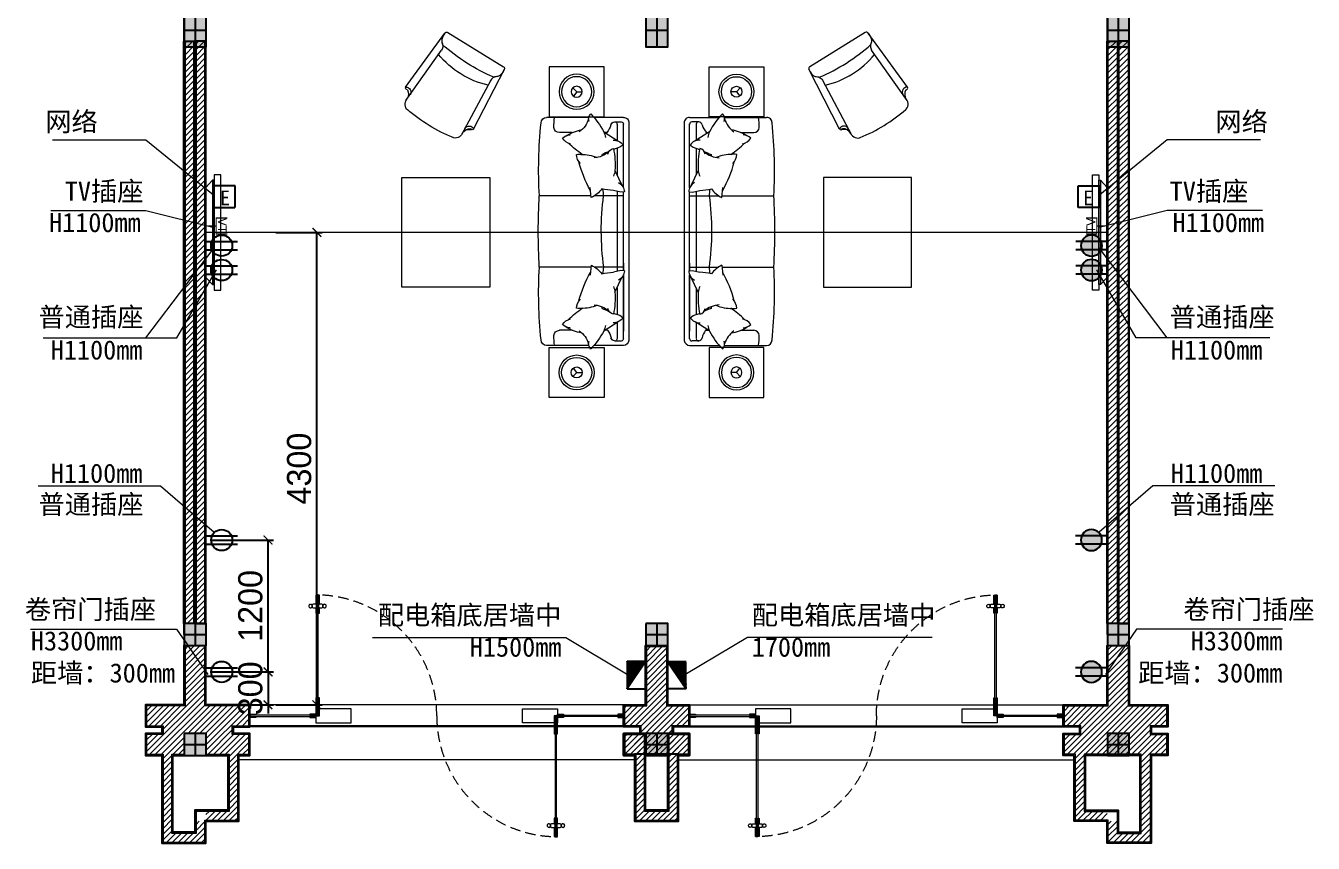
# Model space of a CAD drawing. Header units: inches. Extents: x -315689 to -186947, y -1261464 to -1173043.
# Drawn here: x -260091 to -248378, y -1261364 to -1253923 of the extents above; entities that cross this region are included whole.
import ezdxf

# ---------------------------------------------------------------- set-up
doc = ezdxf.new("R2010")
doc.units = ezdxf.units.IN
doc.header["$LTSCALE"] = 30
doc.header["$MEASUREMENT"] = 0
for name, pattern in [('CENTER', [50.8, 31.75, -6.35, 6.35, -6.35]), ('CENTER2', [28.575, 19.05, -3.175, 3.175, -3.175]), ('DASH', [0.35, 0.25, -0.1]), ('HIDDEN', [9.525, 6.35, -3.175])]:
    doc.linetypes.add(name, pattern=pattern)
doc.layers.get('Defpoints').update_dxf_attribs({"color": 140, "lineweight": 0})
for name, color, linetype, lineweight in [('200mm Colum', 1, 'Continuous', 0), ('200mm Wall', 7, 'Continuous', 20), ('A-WALL', 7, 'Continuous', 0), ('A-WALL-4-20', 252, 'Continuous', 0), ('floor', 1, 'Continuous', 18), ('STAIR', 7, 'Continuous', 0), ('Symbol-Template', 251, 'Continuous', 0), ('TEXT2', 7, 'Continuous', 25)]:
    doc.layers.add(name, color=color, linetype=linetype, lineweight=lineweight)
for name, color, linetype in [('A-dims', 7, 'Continuous'), ('AR-MDF-SKIRT-PROFILE', 35, 'Continuous'), ('Sym', 1, 'Continuous'), ('WALL', 3, 'Continuous')]:
    doc.layers.add(name, color=color, linetype=linetype)
doc.layers.add('EM-ELEC', color=7, linetype='Continuous', lineweight=20, true_color=0xf1a013)
doc.layers.add('EM-ELEC @ 80', color=7, linetype='Continuous', lineweight=20, true_color=0xf1a013)
doc.layers.add('FF-开关回路', color=7, linetype='DASH', true_color=0xea0652)
doc.styles.add('Annotative', font='arial.ttf')
doc.styles.add('cordia.shx', font='cordia.shx')
doc.dimstyles.new('ISO 100', dxfattribs={"dimscale": 100, "dimtxt": 2.2, "dimasz": 0.8, "dimexe": 0.5, "dimexo": 0.5, "dimgap": 0.5, "dimtad": 1, "dimdec": 0, "dimzin": 0, "dimdsep": 46, "dimtxsty": 'cordia.shx', "dimblk": 'ARCHTICK', "dimcen": 0.09, "dimclrd": 6, "dimclre": 6, "dimclrt": 256, "dimadec": 0, "dimazin": 0, "dimtfac": 1, "dimtdec": 0, "dimtix": 1, "dimtmove": 2, "dimatfit": 3, "dimfxl": 1, "dimtolj": 1, "dimtzin": 0, "dimarcsym": 0})
pattern_1 = [(45, (21612.12, 35685.453), (-26.5165043, 26.5165043), [])]
pattern_2 = [(45, (-312528.227, -764272.604), (-26.5165043, 26.5165043), [])]
pattern_3 = [(45, (-482769.20297, -1164575.90717), (-0.08838834765, 0.08838834765), [])]

# ---------------------------------------------------------------- blocks, each defined once
blk = doc.blocks.new('zhu1')
at = {"lineweight": 25}
blk.add_hatch(color=7, dxfattribs=at).paths.add_polyline_path([(703739, -104407), (703739, -104607), (703939, -104607), (703939, -104407)])
at = {"color": 7, "lineweight": 25}
for p, q in [((703839, -104407), (703839, -104607)), ((703739, -104507), (703939, -104507))]:
    blk.add_line(p, q, dxfattribs=at)
blk.add_lwpolyline([(703739, -104407), (703739, -104607), (703939, -104607), (703939, -104407), (703739, -104407)], dxfattribs=at)
blk = doc.blocks.new('zhu3')
at = {"lineweight": 25}
blk.add_hatch(color=6, dxfattribs=at).paths.add_polyline_path([(699852, -95440), (699852, -95740), (700052, -95740), (700052, -95440)])
at = {"color": 6, "lineweight": 25}
for p, q in [((699952, -95440), (699952, -95740)), ((699852, -95590), (700052, -95590))]:
    blk.add_line(p, q, dxfattribs=at)
blk.add_lwpolyline([(699852, -95440), (699852, -95740), (700052, -95740), (700052, -95440), (699852, -95440)], dxfattribs=at)
blk = doc.blocks.new('zhu2')
at = {"lineweight": 25}
blk.add_hatch(color=5, dxfattribs=at).paths.add_polyline_path([(704694, -104492), (704694, -104792), (704894, -104792), (704894, -104492)])
at = {"color": 5, "lineweight": 25}
for p, q in [((704794, -104492), (704794, -104792)), ((704694, -104642), (704894, -104642))]:
    blk.add_line(p, q, dxfattribs=at)
blk.add_lwpolyline([(704694, -104492), (704694, -104792), (704894, -104792), (704894, -104492), (704694, -104492)], dxfattribs=at)
blk = doc.blocks.new('jgzhuzjd')
at = {"color": 3, "lineweight": 25}
for name, p in [('zhu2', (-415512, 114503)), ('zhu2', (-415512, 110653)), ('zhu1', (-414557, 108918)), ('zhu1', (-414557, 105518)), ('zhu3', (-410670, 94801)), ('zhu1', (-414557, 98218)), ('zhu1', (-414557, 97218))]:
    blk.add_blockref(name, p, dxfattribs=at)
blk = doc.blocks.new('AR-Double-Glass-Doorr-220cm-Frameless_Flat-A')
at = {"color": 0}
for points in [[(-1098, 1098), (-1099, 1098), (-1099, 1098), (-1099, 1098), (-1099, 1098), (-1100, 1098), (-1100, 1098), (-1100, 1098), (-1100, 1097), (-1100, 1097), (-1100, 1097), (-1100, 1015), (-1092, 1015), (-1092, 1015), (-1090, 1015), (-1090, 1098)], [(-1090, 1100), (-1090, 0), (-1078, 0), (-1078, 165), (-1078, 1100)], [(-1078, 1098), (-1078, 1015), (-1068, 1015), (-1068, 1097), (-1068, 1097), (-1068, 1097), (-1068, 1098), (-1069, 1098), (-1069, 1098), (-1069, 1098), (-1069, 1098), (-1069, 1098), (-1069, 1098), (-1070, 1098)], [(-1141, 1013), (-1145, 1014), (-1149, 1015), (-1153, 1014), (-1157, 1012), (-1160, 1009), (-1162, 1006), (-1163, 1002), (-1164, 998), (-1163, 994), (-1161, 990), (-1158, 987), (-1154, 985), (-1151, 983), (-1146, 983), (-1142, 984), (-1139, 986), (-1136, 989), (-1136, 989), (-1136, 989), (-1136, 988), (-1136, 988), (-1136, 988), (-1136, 988), (-1136, 988), (-1136, 988), (-1124, 983), (-1092, 983), (-1092, 1015), (-1124, 1015), (-1136, 1010), (-1136, 1010), (-1136, 1010), (-1136, 1010), (-1135, 1009), (-1135, 1009), (-1135, 1008), (-1135, 1008), (-1135, 1008), (-1137, 1011)], [(-1134, 1007), (-1134, 1007), (-1134, 1007), (-1134, 1007), (-1135, 1008), (-1133, 1005)], [(-1135, 989), (-1134, 990), (-1134, 990), (-1134, 990), (-1134, 990), (-1134, 991), (-1133, 992)], [(-1133, 1004), (-1133, 1004), (-1132, 1002), (-1132, 1001), (-1132, 1001), (-1132, 1000), (-1132, 1000), (-1132, 1000), (-1132, 999), (-1132, 997), (-1132, 997), (-1132, 996), (-1132, 996), (-1132, 1000), (-1132, 1000), (-1133, 1004), (-1133, 1004), (-1133, 1004), (-1133, 1004), (-1133, 1004)], [(-1133, 992), (-1133, 993), (-1133, 993), (-1133, 993), (-1133, 994), (-1132, 995), (-1132, 995), (-1132, 995), (-1132, 995), (-1133, 994), (-1133, 993), (-1133, 993), (-1133, 993), (-1133, 992), (-1133, 992), (-1133, 992), (-1133, 992), (-1133, 992), (-1133, 992), (-1133, 992), (-1133, 992), (-1133, 992)], [(-1132, 996), (-1132, 995), (-1132, 996)], [(-1100, 983), (-1100, 935), (-1100, 934), (-1100, 934), (-1100, 934), (-1100, 934), (-1100, 934), (-1099, 934), (-1099, 934), (-1099, 933), (-1099, 933), (-1098, 933), (-1090, 933), (-1090, 983)], [(-1092, 1015), (-1092, 983), (-1090, 983), (-1090, 1015)], [(-1078, 1015), (-1078, 983), (-1076, 983), (-1076, 1015)], [(-1076, 983), (-1076, 983), (-1078, 983), (-1078, 933), (-1070, 933), (-1069, 933), (-1069, 933), (-1069, 934), (-1069, 934), (-1069, 934), (-1069, 934), (-1068, 934), (-1068, 934), (-1068, 934), (-1068, 935), (-1068, 983)], [(-1076, 1015), (-1076, 983), (-1044, 983), (-1032, 988), (-1032, 988), (-1032, 988), (-1032, 988), (-1032, 988), (-1033, 989), (-1033, 990), (-1034, 990), (-1034, 990), (-1034, 990), (-1034, 990), (-1034, 991), (-1034, 991), (-1034, 991), (-1035, 992), (-1035, 993), (-1035, 993), (-1036, 994), (-1036, 994), (-1036, 996), (-1036, 996), (-1036, 997), (-1036, 997), (-1036, 997), (-1036, 998), (-1036, 998), (-1036, 999), (-1036, 1001), (-1036, 1001), (-1036, 1002), (-1036, 1001), (-1036, 999), (-1036, 998), (-1036, 997), (-1036, 994), (-1036, 994), (-1036, 994), (-1036, 994), (-1035, 993), (-1035, 993), (-1035, 993), (-1035, 993), (-1035, 992), (-1034, 990), (-1034, 990), (-1033, 989), (-1031, 987), (-1027, 985), (-1023, 983), (-1019, 983), (-1015, 984), (-1012, 986), (-1008, 989), (-1006, 992), (-1005, 996), (-1005, 1000), (-1006, 1004), (-1007, 1008), (-1010, 1011), (-1014, 1013), (-1018, 1014), (-1022, 1015), (-1026, 1014), (-1030, 1012), (-1032, 1010), (-1032, 1010), (-1032, 1010), (-1032, 1010), (-1032, 1010), (-1032, 1010), (-1032, 1010), (-1032, 1010), (-1032, 1010), (-1032, 1010), (-1032, 1009), (-1032, 1009), (-1032, 1009), (-1032, 1009), (-1032, 1009), (-1032, 1009), (-1032, 1010), (-1032, 1010), (-1032, 1010), (-1032, 1010), (-1044, 1015)], [(-1018, 1014), (-1022, 1015), (-1026, 1014), (-1030, 1012), (-1032, 1010), (-1032, 1010), (-1032, 1010), (-1032, 1010), (-1032, 1010), (-1032, 1010), (-1032, 1010), (-1032, 1010), (-1032, 1010), (-1032, 1010), (-1032, 1009), (-1032, 1009), (-1032, 1009), (-1033, 1009), (-1033, 1009), (-1032, 1009), (-1033, 1009), (-1033, 1009), (-1033, 1009), (-1035, 1006), (-1035, 1006), (-1035, 1005), (-1036, 1002), (-1036, 1002), (-1036, 1002), (-1036, 1001), (-1036, 999), (-1036, 998), (-1036, 997), (-1036, 994), (-1036, 994), (-1036, 994), (-1036, 994), (-1035, 993), (-1035, 993), (-1035, 993), (-1035, 993), (-1035, 992), (-1034, 990), (-1034, 990), (-1033, 989), (-1031, 987), (-1027, 985), (-1023, 983), (-1019, 983), (-1015, 984), (-1012, 986), (-1008, 989), (-1006, 992), (-1005, 996), (-1005, 1000), (-1006, 1004), (-1007, 1008), (-1010, 1011), (-1014, 1013)], [(-1036, 1003), (-1036, 1003), (-1036, 1003)], [(-1036, 1003), (-1036, 1003), (-1036, 1003)], [(-1033, 1009), (-1033, 1009), (-1033, 1008), (-1033, 1008), (-1034, 1008), (-1034, 1008), (-1035, 1006)], [(-1035, 1006), (-1035, 1006), (-1035, 1006), (-1035, 1006)], [(-1035, 1005), (-1035, 1005), (-1035, 1006)], [(-1033, 1009), (-1033, 1009), (-1033, 1009), (-1033, 1009)], [(-1100, 165), (-1100, 0), (-1090, 0), (-1090, 165)], [(-1078, 165), (-1078, 0), (-1068, 0), (-1068, 165)], [(-1700, 16), (-1646, 16), (-1646, 6), (-1695, 6), (-1697, 5), (-1697, -5), (-1695, -6), (-1646, -6), (-1646, -16), (-1700, -16), (-1700, -6), (-1700, 6)], [(-1103, 5), (-1105, 6), (-1695, 6), (-1697, 5), (-1697, -5), (-1695, -6), (-1105, -6), (-1103, -5)], [(-1100, 16), (-1154, 16), (-1154, 6), (-1105, 6), (-1103, 5), (-1103, -5), (-1105, -6), (-1154, -6), (-1154, -16), (-1100, -16), (-1100, -6), (-1100, 6)], [(1078, -165), (1078, 0), (1068, 0), (1068, -165)], [(1090, -1100), (1090, 0), (1078, 0), (1078, -165), (1078, -1100)], [(1100, -165), (1100, 0), (1090, 0), (1090, -165)], [(1100, 16), (1154, 16), (1154, 6), (1105, 6), (1103, 5), (1103, -5), (1105, -6), (1154, -6), (1154, -16), (1100, -16), (1100, -6), (1100, 6)], [(1103, 5), (1105, 6), (1695, 6), (1697, 5), (1697, -5), (1695, -6), (1105, -6), (1103, -5)], [(1700, 16), (1646, 16), (1646, 6), (1695, 6), (1697, 5), (1697, -5), (1695, -6), (1646, -6), (1646, -16), (1700, -16), (1700, -6), (1700, 6)], [(1076, -983), (1076, -983), (1078, -983), (1078, -933), (1070, -933), (1069, -933), (1069, -933), (1069, -934), (1069, -934), (1069, -934), (1069, -934), (1068, -934), (1068, -934), (1068, -934), (1068, -935), (1068, -983)], [(1100, -983), (1100, -935), (1100, -934), (1100, -934), (1100, -934), (1100, -934), (1100, -934), (1099, -934), (1099, -934), (1099, -933), (1099, -933), (1098, -933), (1090, -933), (1090, -983)], [(1018, -1014), (1022, -1015), (1026, -1014), (1030, -1012), (1032, -1010), (1032, -1010), (1032, -1010), (1032, -1010), (1032, -1010), (1032, -1010), (1032, -1010), (1032, -1010), (1032, -1010), (1032, -1010), (1032, -1009), (1032, -1009), (1032, -1009), (1033, -1009), (1033, -1009), (1032, -1009), (1033, -1009), (1033, -1009), (1033, -1009), (1035, -1006), (1035, -1006), (1035, -1005), (1036, -1002), (1036, -1002), (1036, -1002), (1036, -1001), (1036, -999), (1036, -998), (1036, -997), (1036, -994), (1036, -994), (1036, -994), (1036, -994), (1035, -993), (1035, -993), (1035, -993), (1035, -993), (1035, -992), (1034, -990), (1034, -990), (1033, -989), (1031, -987), (1027, -985), (1023, -983), (1019, -983), (1015, -984), (1012, -986), (1008, -989), (1006, -992), (1005, -996), (1005, -1000), (1006, -1004), (1007, -1008), (1010, -1011), (1014, -1013)], [(1076, -1015), (1076, -983), (1044, -983), (1032, -988), (1032, -988), (1032, -988), (1032, -988), (1032, -988), (1033, -989), (1033, -990), (1034, -990), (1034, -990), (1034, -990), (1034, -990), (1034, -991), (1034, -991), (1034, -991), (1035, -992), (1035, -993), (1035, -993), (1036, -994), (1036, -994), (1036, -996), (1036, -996), (1036, -997), (1036, -997), (1036, -997), (1036, -998), (1036, -998), (1036, -999), (1036, -1001), (1036, -1001), (1036, -1002), (1036, -1001), (1036, -999), (1036, -998), (1036, -997), (1036, -994), (1036, -994), (1036, -994), (1036, -994), (1035, -993), (1035, -993), (1035, -993), (1035, -993), (1035, -992), (1034, -990), (1034, -990), (1033, -989), (1031, -987), (1027, -985), (1023, -983), (1019, -983), (1015, -984), (1012, -986), (1008, -989), (1006, -992), (1005, -996), (1005, -1000), (1006, -1004), (1007, -1008), (1010, -1011), (1014, -1013), (1018, -1014), (1022, -1015), (1026, -1014), (1030, -1012), (1032, -1010), (1032, -1010), (1032, -1010), (1032, -1010), (1032, -1010), (1032, -1010), (1032, -1010), (1032, -1010), (1032, -1010), (1032, -1010), (1032, -1009), (1032, -1009), (1032, -1009), (1032, -1009), (1032, -1009), (1032, -1009), (1032, -1010), (1032, -1010), (1032, -1010), (1032, -1010), (1044, -1015)], [(1033, -1009), (1033, -1009), (1033, -1008), (1033, -1008), (1034, -1008), (1034, -1008), (1035, -1006)], [(1033, -1009), (1033, -1009), (1033, -1009), (1033, -1009)], [(1035, -1005), (1035, -1005), (1035, -1006)], [(1035, -1006), (1035, -1006), (1035, -1006), (1035, -1006)], [(1036, -1003), (1036, -1003), (1036, -1003)], [(1036, -1003), (1036, -1003), (1036, -1003)], [(1078, -1098), (1078, -1015), (1068, -1015), (1068, -1097), (1068, -1097), (1068, -1097), (1068, -1098), (1069, -1098), (1069, -1098), (1069, -1098), (1069, -1098), (1069, -1098), (1069, -1098), (1070, -1098)], [(1078, -1015), (1078, -983), (1076, -983), (1076, -1015)], [(1092, -1015), (1092, -983), (1090, -983), (1090, -1015)], [(1098, -1098), (1099, -1098), (1099, -1098), (1099, -1098), (1099, -1098), (1100, -1098), (1100, -1098), (1100, -1098), (1100, -1097), (1100, -1097), (1100, -1097), (1100, -1015), (1092, -1015), (1092, -1015), (1090, -1015), (1090, -1098)], [(1141, -1013), (1145, -1014), (1149, -1015), (1153, -1014), (1157, -1012), (1160, -1009), (1162, -1006), (1163, -1002), (1164, -998), (1163, -994), (1161, -990), (1158, -987), (1154, -985), (1151, -983), (1146, -983), (1142, -984), (1139, -986), (1136, -989), (1136, -989), (1136, -989), (1136, -988), (1136, -988), (1136, -988), (1136, -988), (1136, -988), (1136, -988), (1124, -983), (1092, -983), (1092, -1015), (1124, -1015), (1136, -1010), (1136, -1010), (1136, -1010), (1136, -1010), (1135, -1009), (1135, -1009), (1135, -1008), (1135, -1008), (1135, -1008), (1137, -1011)], [(1133, -992), (1133, -993), (1133, -993), (1133, -993), (1133, -994), (1132, -995), (1132, -995), (1132, -995), (1132, -995), (1133, -994), (1133, -993), (1133, -993), (1133, -993), (1133, -992), (1133, -992), (1133, -992), (1133, -992), (1133, -992), (1133, -992), (1133, -992), (1133, -992), (1133, -992)], [(1132, -996), (1132, -995), (1132, -996)], [(1133, -1004), (1133, -1004), (1132, -1002), (1132, -1001), (1132, -1001), (1132, -1000), (1132, -1000), (1132, -1000), (1132, -999), (1132, -997), (1132, -997), (1132, -996), (1132, -996), (1132, -1000), (1132, -1000), (1133, -1004), (1133, -1004), (1133, -1004), (1133, -1004), (1133, -1004)], [(1135, -989), (1134, -990), (1134, -990), (1134, -990), (1134, -990), (1134, -991), (1133, -992)], [(1134, -1007), (1134, -1007), (1134, -1007), (1134, -1007), (1135, -1008), (1133, -1005)]]:
    blk.add_lwpolyline(points, close=True, dxfattribs=at)
for points in [[(-1100, 65), (-1100, -65), (-780, -65), (-780, 65)], [(1100, 65), (1100, -65), (780, -65), (780, 65)]]:
    blk.add_lwpolyline(points, close=True)
at = {"color": 0, "linetype": 'HIDDEN', "ltscale": 0.5}
for centre, start, end in [((-1100, 0), 0, 90), ((1100, 0), 180, 270)]:
    blk.add_arc(centre, 1100, start, end, dxfattribs=at)
blk = doc.blocks.new('200mm Column')
blk.add_point((0, 0))
at = {"color": 1, "linetype": 'ByBlock'}
blk.add_wipeout([(100, -100), (-100, -100), (-100, 100), (100, 100)], dxfattribs=at)
blk = doc.blocks.new('AR-TV_Flat-A')
for points in [[(-50, 410), (10, 475), (10, -475), (-50, -410)], [(10, -475), (25, -475), (25, 475), (10, 475)], [(25, -525), (85, -525), (85, 525), (25, 525)]]:
    blk.add_lwpolyline(points, close=True)
blk = doc.blocks.new('SBED-5')
at = {"color": 0}
for q in [(-0.041, 0.037), (0.044, 0.032), (0, -0.055)]:
    blk.add_line((0, 0), q, dxfattribs=at)
blk.add_lwpolyline([(-0.25, 0.275), (0.25, 0.275), (0.25, -0.275), (-0.25, -0.275)], close=True, dxfattribs=at)
for radius in [0.175, 0.151, 0.055]:
    blk.add_circle((0, 0), radius, dxfattribs=at)
blk = doc.blocks.new('SOFA3')
at = {"color": 0}
for p, q in [((52, 831), (52, 562)), ((2078, 881), (97, 881)), ((113, 831), (694, 831)), ((694, 831), (182, 831)), ((304, 826), (324, 799)), ((304, 826), (324, 799)), ((537, 753), (676, 820)), ((537, 753), (676, 820)), ((732, 839), (734, 806)), ((732, 839), (734, 806)), ((732, 831), (1448, 831)), ((802, 831), (732, 831)), ((765, 831), (765, 568)), ((1415, 831), (1415, 568)), ((1449, 839), (1446, 806)), ((1449, 839), (1446, 806)), ((1486, 831), (2068, 831)), ((1643, 753), (1505, 820)), ((1643, 753), (1505, 820)), ((1876, 826), (1857, 799)), ((1876, 826), (1857, 799)), ((2078, 881), (2078, 881)), ((2128, 831), (2128, 562)), ((2128, 831), (2128, 562)), ((93, 749), (93, 811)), ((263, 772), (114, 772)), ((184, 651), (266, 780)), ((184, 651), (266, 780)), ((324, 799), (344, 741)), ((324, 799), (344, 741)), ((576, 772), (333, 772)), ((734, 806), (719, 739)), ((734, 806), (719, 739)), ((1454, 772), (726, 772)), ((1446, 806), (1462, 739)), ((1446, 806), (1462, 739)), ((1847, 772), (1605, 772)), ((1857, 799), (1837, 741)), ((1857, 799), (1837, 741)), ((1997, 651), (1914, 780)), ((1997, 651), (1914, 780)), ((2067, 772), (1917, 772)), ((2088, 749), (2088, 811)), ((52, 687), (52, 634)), ((190, 687), (190, 661)), ((1990, 679), (1990, 661)), ((2128, 623), (2128, 562)), ((52, 516), (52, 266)), ((782, 538), (691, 528)), ((782, 538), (691, 528)), ((765, 536), (765, 66)), ((1399, 538), (1490, 528)), ((1399, 538), (1490, 528)), ((1415, 536), (1415, 66)), ((2128, 516), (2128, 131)), ((52, 465), (52, 131)), ((190, 365), (190, 248)), ((1990, 365), (1990, 248))]:
    blk.add_line(p, q, dxfattribs=at)
for centre, radius, start, end in [((103, 830), 50.6, 96.8289, 179.7132), ((113, 810), 20.6, 88.8931, 176.6615), ((359, 742), 100, 123.2191, 183.3856), ((359, 742), 100, 123.2191, 183.3856), ((735, 739), 100, 91.5764, 151.7429), ((735, 739), 100, 91.5764, 151.7429), ((1446, 739), 100, 28.2571, 88.4236), ((1446, 739), 100, 28.2571, 88.4236), ((1821, 742), 100, 356.6144, 416.7809), ((1821, 742), 100, 356.6144, 416.7809), ((2067, 810), 20.6, 3.3385, 91.1069), ((2078, 831), 50, 359.9999, 449.9999), ((113, 751), 20.6, 88.8931, 176.6615), ((128, 752), 35.3, 185.3944, 260.1982), ((93, 563), 157, 51.8983, 79.5668), ((489, 12), 743, 86.2449, 101.8422), ((489, 12), 743, 86.2449, 101.8422), ((402, 755), 67.4, 193.7192, 259.1314), ((402, 755), 67.4, 193.7192, 259.1314), ((496, 500), 257, 68.9328, 80.7212), ((496, 500), 257, 68.9328, 80.7212), ((-399, 842), 1123, 349.2582, 354.759), ((-399, 842), 1123, 349.2582, 354.759), ((2580, 842), 1123, 185.241, 190.7418), ((2580, 842), 1123, 185.241, 190.7418), ((1684, 500), 257, 99.2788, 111.0672), ((1684, 500), 257, 99.2788, 111.0672), ((1692, 12), 743, 78.1578, 93.7551), ((1692, 12), 743, 78.1578, 93.7551), ((1779, 755), 67.4, 280.8686, 346.2808), ((1779, 755), 67.4, 280.8686, 346.2808), ((2103, 558), 165, 105.6204, 133.1077), ((2053, 752), 35.3, 279.8018, 354.6056), ((2067, 751), 20.6, 3.3385, 91.1069), ((531, -6), 743, 117.8875, 133.4849), ((531, -6), 743, 117.8875, 133.4849), ((281, 414), 257, 100.5755, 112.3639), ((281, 414), 257, 100.5755, 112.3639), ((452, 2189), 1532, 260.1489, 260.5503), ((-660, 235), 1123, 20.9009, 24.5217), ((-660, 235), 1123, 20.9009, 24.5217), ((201, 552), 220, 2.9554, 41.7249), ((201, 552), 220, 2.9554, 41.7249), ((452, 2189), 1532, 267.2879, 267.8067), ((369, 390), 247, 81.6633, 85.462), ((369, 390), 247, 81.6633, 85.462), ((722, 455), 333, 156.0158, 181.9977), ((722, 455), 333, 156.0158, 181.9977), ((558, 434), 247, 25.0973, 53.8193), ((558, 434), 247, 25.0973, 53.8193), ((433, 3061), 2432, 276.4475, 277.852), ((1097, 3061), 2432, 262.148, 277.509), ((1622, 434), 247, 126.1807, 154.9027), ((1622, 434), 247, 126.1807, 154.9027), ((1747, 3061), 2432, 262.148, 263.5525), ((1980, 552), 220, 138.2751, 177.0446), ((1980, 552), 220, 138.2751, 177.0446), ((1458, 455), 333, 358.0023, 383.9842), ((1458, 455), 333, 358.0023, 383.9842), ((1811, 390), 247, 94.538, 98.3367), ((1811, 390), 247, 94.538, 98.3367), ((1728, 2076), 1421, 272.3124, 272.8853), ((2840, 235), 1123, 155.4783, 159.0991), ((2840, 235), 1123, 155.4783, 159.0991), ((1899, 414), 257, 67.6361, 79.4245), ((1899, 414), 257, 67.6361, 79.4245), ((1728, 2076), 1421, 280.2098, 280.6265), ((1649, -6), 743, 46.5151, 62.1125), ((1649, -6), 743, 46.5151, 62.1125), ((67, 581), 67.4, 225.3619, 290.7741), ((67, 581), 67.4, 225.3619, 290.7741), ((3, 303), 220, 34.5981, 73.3676), ((3, 303), 220, 34.5981, 73.3676), ((209, 1414), 1019, 284.122, 299.9033), ((209, 1414), 1019, 284.122, 299.9033), ((1971, 1414), 1019, 240.0967, 255.878), ((1971, 1414), 1019, 240.0967, 255.878), ((2178, 303), 220, 106.6324, 145.4019), ((2178, 303), 220, 106.6324, 145.4019), ((2113, 581), 67.4, 249.2259, 314.6381), ((2113, 581), 67.4, 249.2259, 314.6381), ((497, 494), 333, 187.6585, 213.6404), ((497, 494), 333, 187.6585, 213.6404), ((-442, 1042), 1019, 315.7647, 324.9178), ((-442, 1042), 1019, 315.7647, 324.9178), ((482, 427), 95, 162.255, 194.7936), ((482, 427), 95, 162.255, 194.7936), ((390, 514), 111, 270.2369, 317.8596), ((390, 514), 111, 270.2369, 317.8596), ((1791, 514), 111, 222.1404, 269.7631), ((1791, 514), 111, 222.1404, 269.7631), ((2623, 1042), 1019, 215.0822, 224.2353), ((2623, 1042), 1019, 215.0822, 224.2353), ((1698, 427), 95, 345.2064, 377.745), ((1698, 427), 95, 345.2064, 377.745), ((1683, 494), 333, 326.3596, 352.3415), ((1683, 494), 333, 326.3596, 352.3415), ((140, 248), 50, 273.3663, 360.0001), ((308, 344), 95, 179.2506, 226.4363), ((308, 344), 95, 179.2506, 226.4363), ((184, 370), 111, 301.8796, 349.5023), ((184, 370), 111, 301.8796, 349.5023), ((1997, 370), 111, 190.4977, 238.1204), ((1997, 370), 111, 190.4977, 238.1204), ((1873, 344), 95, 313.5637, 360.7494), ((1873, 344), 95, 313.5637, 360.7494), ((2040, 248), 50, 179.9999, 266.6337), ((121, 570), 372, 259.3346, 273.3663), ((102, 131), 50, 180.0001, 270.0001), ((2059, 570), 372, 266.6337, 280.6654), ((2078, 131), 50, 269.9999, 359.9999), ((527, 4180), 4121, 264.0809, 273.3098), ((1090, 5853), 5797, 266.7858, 273.2142), ((1653, 4180), 4121, 266.6902, 275.9191)]:
    blk.add_arc(centre, radius, start, end, dxfattribs=at)
blk = doc.blocks.new('AR-Sofa-Living-Area_Flat-A')
at = {"color": 0}
for p, q in [((1335, 1045), (1335, 1048)), ((1485, 717), (1485, 719)), ((1485, -736), (1485, -734)), ((409, -1386), (144, -888)), ((191, -937), (231, -937)), ((253, -940), (533, -1485)), ((-362, -1199), (-38, -1660)), ((-365, -1321), (-7, -1813)), ((20, -1819), (525, -1508))]:
    blk.add_line(p, q, dxfattribs=at)
blk.add_lwpolyline([(400, -500), (400, 500), (-400, 500), (-400, -500)], close=True, dxfattribs=at)
for centre, radius, start, end in [((642, -2264), 1515, 112.3292, 130.8778), ((88, -926), 67.4, 22.0077, 115.9971), ((226, -857), 87.6, 210.2471, 270.3401), ((241, -948), 14.7, 23.9269, 165.0582), ((213, -923), 45.1, 212.1715, 334.7315), ((-303, -1167), 67.4, 127.2099, 221.1993), ((-362, -1277), 45.1, 268.4755, 31.0355), ((-427, -1259), 87.6, 332.8669, 32.9599), ((-352, -1313), 14.7, 78.1488, 219.2801), ((563, -2128), 808, 102.7154, 141.0554), ((1087, -2959), 1677, 112.7496, 131.8519), ((514, -1491), 20, 301.6035, 26.7416), ((9, -1802), 20, 216.4654, 301.6035)]:
    blk.add_arc(centre, radius, start, end, dxfattribs=at)
for points in [[(532, -1482), (518, -1454), (494, -1416), (434, -1417), (417, -1396), (409, -1386)], [(-7, -1814), (-26, -1788), (-49, -1750), (-21, -1697), (-32, -1672), (-38, -1660)]]:
    blk.add_open_spline(points, degree=3, knots=[0.0163673, 0.0163673, 0.0163673, 0.0163673, 0.1014471, 0.1416822, 0.1790257, 0.1790257, 0.1790257, 0.1790257], dxfattribs=at)
at = {"color": 0, "yscale": 909.0910000014119, "zscale": 909.0910000014119}
for p, xscale, rotation in [((1191, 1275), -909.0910000014119, 90), ((1191, -1280), 909.0910000014119, 90.00000000000001)]:
    blk.add_blockref('SBED-5', p, dxfattribs=dict(at, xscale=xscale, rotation=rotation))
at = {"color": 0, "rotation": 270}
blk.add_blockref('SOFA3', (786, 1081), dxfattribs=at)
blk = doc.blocks.new('GL')
at = {"layer": 'A-WALL-4-20'}
h = blk.add_hatch(dxfattribs=at)
h.set_pattern_fill('ANSI31', color=253, scale=300)
h.set_pattern_definition(pattern_1)
h.paths.add_polyline_path([(-250162, -1194388), (-250242, -1194388), (-250242, -1189088), (-250162, -1189088)])
h = blk.add_hatch(dxfattribs=at)
h.set_pattern_fill('ANSI31', color=253, scale=300)
h.set_pattern_definition(pattern_1)
h.paths.add_polyline_path([(-250062, -1194388), (-250142, -1194388), (-250142, -1189088), (-250062, -1189088)])
h = blk.add_hatch(dxfattribs=at)
h.set_pattern_fill('ANSI31', color=253, scale=300)
h.set_pattern_definition(pattern_2)
h.paths.add_polyline_path([(-258212, -1195318), (-258062, -1195318), (-258062, -1195138), (-258462, -1195138), (-258462, -1194588), (-258642, -1194588), (-258642, -1195138), (-258992, -1195138), (-258992, -1195318), (-258842, -1195318), (-258842, -1195398), (-258992, -1195398), (-258992, -1195578), (-258842, -1195578), (-258842, -1196378), (-258462, -1196378), (-258462, -1196188), (-258542, -1196188), (-258542, -1196298), (-258762, -1196298), (-258762, -1195578), (-258242, -1195578), (-258242, -1196098), (-258452, -1196098), (-258452, -1196178), (-258162, -1196178), (-258162, -1195578), (-258062, -1195578), (-258062, -1195398), (-258212, -1195398)])
h = blk.add_hatch(dxfattribs=at)
h.set_pattern_fill('ANSI31', color=253, scale=300)
h.set_pattern_definition(pattern_1)
h.paths.add_polyline_path([(-254542, -1195578), (-254642, -1195578), (-254642, -1195398), (-254492, -1195398), (-254492, -1195318), (-254642, -1195318), (-254642, -1195138), (-254442, -1195138), (-254442, -1194598), (-254262, -1194598), (-254262, -1195138), (-254062, -1195138), (-254062, -1195318), (-254212, -1195318), (-254212, -1195398), (-254062, -1195398), (-254062, -1195578), (-254162, -1195578)])
h.paths.add_polyline_path([(-254252, -1195578), (-254452, -1195578)])
h = blk.add_hatch(dxfattribs=at)
h.set_pattern_fill('ANSI31', color=253, scale=300)
h.set_pattern_definition(pattern_1)
h.paths.add_polyline_path([(-250492, -1195318), (-250642, -1195318), (-250642, -1195138), (-250242, -1195138), (-250242, -1194588), (-250062, -1194588), (-250062, -1195138), (-249712, -1195138), (-249712, -1195318), (-249862, -1195318), (-249862, -1195398), (-249712, -1195398), (-249712, -1195578), (-249862, -1195578), (-249862, -1196378), (-250242, -1196378), (-250242, -1196188), (-250162, -1196188), (-250162, -1196298), (-249942, -1196298), (-249942, -1195578), (-250462, -1195578), (-250462, -1196098), (-250252, -1196098), (-250252, -1196178), (-250542, -1196178), (-250542, -1195578), (-250642, -1195578), (-250642, -1195398), (-250492, -1195398)])
h = blk.add_hatch(dxfattribs=at)
h.set_pattern_fill('ANSI31', color=253, scale=300)
h.set_pattern_definition(pattern_1)
h.paths.add_polyline_path([(-254462, -1195398), (-254642, -1195398), (-254642, -1195578), (-254542, -1195578), (-254542, -1196178), (-254162, -1196178), (-254162, -1195578), (-254062, -1195578), (-254062, -1195398), (-254242, -1195398), (-254242, -1196098), (-254462, -1196098)])
at = {"layer": '200mm Wall'}
blk.add_lwpolyline([(-250152, -1194488), (-250252, -1194488), (-250252, -1187538), (-250602, -1187538), (-250602, -1187188), (-254252, -1187188), (-254252, -1187538), (-254452, -1187538), (-254452, -1187088), (-250252, -1187088), (-250252, -1183888), (-252542, -1183888), (-253102, -1183888), (-253102, -1183788), (-253002, -1183788)], dxfattribs=at)
at = {"layer": 'A-WALL'}
for points in [[(-258552, -1194488), (-258652, -1194488), (-258652, -1187288)], [(-250152, -1194488), (-250052, -1194488), (-250052, -1187288)]]:
    blk.add_lwpolyline(points, dxfattribs=at)
blk.add_lwpolyline([(-254252, -1195588), (-254452, -1195588), (-254452, -1196088), (-254252, -1196088)], close=True, dxfattribs=at)
at = {"layer": 'floor', "ltscale": 800}
for p, q in [((-254552, -1195628), (-258152, -1195628)), ((-254152, -1195628), (-250552, -1195628))]:
    blk.add_line(p, q, dxfattribs=at)
at = {"layer": 'floor', "color": 253}
for points in [[(-250162, -1194388), (-250242, -1194388), (-250242, -1189088), (-250162, -1189088)], [(-250062, -1194388), (-250142, -1194388), (-250142, -1189088), (-250062, -1189088)], [(-258162, -1195578), (-258062, -1195578), (-258062, -1195398), (-258212, -1195398), (-258212, -1195318), (-258062, -1195318), (-258062, -1195138), (-258462, -1195138), (-258462, -1194588), (-258642, -1194588), (-258642, -1195138), (-258992, -1195138), (-258992, -1195318), (-258842, -1195318), (-258842, -1195398), (-258992, -1195398), (-258992, -1195578), (-258842, -1195578), (-258842, -1196378), (-258462, -1196378), (-258462, -1196178), (-258162, -1196178)], [(-254542, -1195578), (-254642, -1195578), (-254642, -1195398), (-254492, -1195398), (-254492, -1195318), (-254642, -1195318), (-254642, -1195138), (-254442, -1195138), (-254442, -1194598), (-254262, -1194598), (-254262, -1195138), (-254062, -1195138), (-254062, -1195318), (-254212, -1195318), (-254212, -1195398), (-254062, -1195398), (-254062, -1195578), (-254162, -1195578), (-254162, -1195578), (-254542, -1195578)], [(-250542, -1195578), (-250642, -1195578), (-250642, -1195398), (-250492, -1195398), (-250492, -1195318), (-250642, -1195318), (-250642, -1195138), (-250242, -1195138), (-250242, -1194588), (-250062, -1194588), (-250062, -1195138), (-249712, -1195138), (-249712, -1195318), (-249862, -1195318), (-249862, -1195398), (-249712, -1195398), (-249712, -1195578), (-249862, -1195578), (-249862, -1196378), (-250242, -1196378), (-250242, -1196178), (-250542, -1196178)], [(-254462, -1195398), (-254642, -1195398), (-254642, -1195578), (-254542, -1195578), (-254542, -1196178), (-254162, -1196178), (-254162, -1195578), (-254062, -1195578), (-254062, -1195398), (-254242, -1195398), (-254242, -1196098), (-254462, -1196098)], [(-258762, -1195578), (-258242, -1195578), (-258242, -1196098), (-258542, -1196098), (-258542, -1196298), (-258762, -1196298)], [(-249942, -1195578), (-250462, -1195578), (-250462, -1196098), (-250162, -1196098), (-250162, -1196298), (-249942, -1196298)]]:
    blk.add_lwpolyline(points, close=True, dxfattribs=at)
at = {"layer": 'STAIR', "ltscale": 800}
for p, q in [((-254652, -1195128), (-258052, -1195128)), ((-254052, -1195128), (-250652, -1195128)), ((-254652, -1195318), (-258052, -1195318)), ((-254652, -1195328), (-258052, -1195328)), ((-254052, -1195318), (-250652, -1195318)), ((-254052, -1195328), (-250652, -1195328))]:
    blk.add_line(p, q, dxfattribs=at)
at = {"layer": 'Symbol-Template', "linetype": 'CENTER', "ltscale": 10}
blk.add_line((-250252, -1190828), (-258452, -1190828), dxfattribs=at)
at = {"layer": 'WALL'}
for points in [[(-250252, -1189088), (-250152, -1189088), (-250152, -1194388), (-250252, -1194388)], [(-250052, -1189088), (-250152, -1189088), (-250152, -1194388), (-250052, -1194388)], [(-258152, -1195588), (-258052, -1195588), (-258052, -1195388), (-258202, -1195388), (-258202, -1195328), (-258052, -1195328), (-258052, -1195128), (-258452, -1195128), (-258452, -1194588), (-258652, -1194588), (-258652, -1195128), (-259002, -1195128), (-259002, -1195328), (-258852, -1195328), (-258852, -1195388), (-259002, -1195388), (-259002, -1195588), (-258852, -1195588), (-258852, -1196388), (-258452, -1196388), (-258452, -1196188), (-258152, -1196188)], [(-254552, -1195588), (-254652, -1195588), (-254652, -1195388), (-254502, -1195388), (-254502, -1195328), (-254652, -1195328), (-254652, -1195128), (-254452, -1195128), (-254452, -1194588), (-254252, -1194588), (-254252, -1195128), (-254052, -1195128), (-254052, -1195328), (-254202, -1195328), (-254202, -1195388), (-254052, -1195388), (-254052, -1195588), (-254152, -1195588), (-254152, -1195578), (-254552, -1195578)], [(-250552, -1195588), (-250652, -1195588), (-250652, -1195388), (-250502, -1195388), (-250502, -1195328), (-250652, -1195328), (-250652, -1195128), (-250252, -1195128), (-250252, -1194588), (-250052, -1194588), (-250052, -1195128), (-249702, -1195128), (-249702, -1195328), (-249852, -1195328), (-249852, -1195388), (-249702, -1195388), (-249702, -1195588), (-249852, -1195588), (-249852, -1196388), (-250252, -1196388), (-250252, -1196188), (-250552, -1196188)], [(-254452, -1195388), (-254652, -1195388), (-254652, -1195588), (-254552, -1195588), (-254552, -1196188), (-254152, -1196188), (-254152, -1195588), (-254052, -1195588), (-254052, -1195388), (-254252, -1195388), (-254252, -1196088), (-254452, -1196088)], [(-258752, -1195588), (-258252, -1195588), (-258252, -1196088), (-258552, -1196088), (-258552, -1196288), (-258752, -1196288)], [(-249952, -1195588), (-250452, -1195588), (-250452, -1196088), (-250152, -1196088), (-250152, -1196288), (-249952, -1196288)]]:
    blk.add_lwpolyline(points, close=True, dxfattribs=at)
at = {"layer": '200mm Wall'}
for p in [(-543633, -1188199), (-539433, -1188199)]:
    blk.add_blockref('jgzhuzjd', p, dxfattribs=at)
at = {"layer": 'A-WALL'}
blk.add_blockref('AR-Double-Glass-Doorr-220cm-Frameless_Flat-A', (-256352, -1195228), dxfattribs=at)
at = {"layer": 'A-WALL', "xscale": -1}
blk.add_blockref('AR-Double-Glass-Doorr-220cm-Frameless_Flat-A', (-252352, -1195228), dxfattribs=at)
at = {"layer": 'Symbol-Template', "xscale": -1, "rotation": 180}
blk.add_blockref('AR-Sofa-Living-Area_Flat-A', (-256270, -1190828), dxfattribs=at)
at = {"layer": 'Symbol-Template', "rotation": 180}
blk.add_blockref('AR-Sofa-Living-Area_Flat-A', (-252434, -1190828), dxfattribs=at)
at = {"layer": 'Symbol-Template'}
blk.add_blockref('AR-TV_Flat-A', (-258402, -1190828), dxfattribs=at)
at = {"layer": 'Symbol-Template', "xscale": -1}
blk.add_blockref('AR-TV_Flat-A', (-250302, -1190828), dxfattribs=at)
at = {"layer": '200mm Colum'}
for p in [(-258552, -1188988), (-258552, -1194488), (-258552, -1195488)]:
    blk.add_blockref('200mm Column', p, dxfattribs=at)
at = {"layer": 'A-WALL-4-20'}
h = blk.add_hatch(dxfattribs=at)
h.set_pattern_fill('ANSI31', color=253, scale=300)
h.set_pattern_definition(pattern_2)
h.paths.add_polyline_path([(-258642, -1194388), (-258562, -1194388), (-258562, -1189088), (-258642, -1189088)])
h = blk.add_hatch(dxfattribs=at)
h.set_pattern_fill('ANSI31', color=253, scale=300)
h.set_pattern_definition(pattern_2)
h.paths.add_polyline_path([(-258542, -1194388), (-258462, -1194388), (-258462, -1189088), (-258542, -1189088)])
at = {"layer": 'floor', "color": 253}
for points in [[(-258642, -1194388), (-258562, -1194388), (-258562, -1189088), (-258642, -1189088)], [(-258542, -1194388), (-258462, -1194388), (-258462, -1189088), (-258542, -1189088)]]:
    blk.add_lwpolyline(points, close=True, dxfattribs=at)
at = {"layer": 'WALL'}
for points in [[(-258652, -1189088), (-258552, -1189088), (-258552, -1194388), (-258652, -1194388)], [(-258452, -1189088), (-258552, -1189088), (-258552, -1194388), (-258452, -1194388)]]:
    blk.add_lwpolyline(points, close=True, dxfattribs=at)
at = {"layer": '200mm Wall'}
blk.add_blockref('jgzhuzjd', (-547833, -1188199), dxfattribs=at)
blk = doc.blocks.new('sdf')
at = {"layer": 'EM-ELEC', "const_width": 10}
for points in [[(80770, -427433), (80770, -427534), (80916, -427534), (80916, -427433)], [(80843, -427534), (80843, -427606)]]:
    blk.add_lwpolyline(points, dxfattribs=at)
at = {"layer": 'EM-ELEC @ 80', "color": 8, "insert": (80779, -427438), "char_height": 80, "attachment_point": 1, "style": 'Annotative'}
blk.add_mtext_dynamic_manual_height_columns('{\\fSakkal Majalla|b0|i0|c0|p2;\\C256;TV}', width=14.86, gutter_width=1000, heights=[0], dxfattribs=at)
blk = doc.blocks.new('A$Cc9817c38')
at = {"true_color": 0x050dfa}
h = blk.add_hatch(color=5, dxfattribs=at)
h.dxf.hatch_style = 1
edge = h.paths.add_edge_path()
edge.add_arc((150, 0), 100, 0, 360)
at = {"color": 5, "true_color": 0x050dfa}
for p, q in [((0, -125), (0, 125)), ((0, 40), (300, 40)), ((0, -40), (300, -40))]:
    blk.add_line(p, q, dxfattribs=at)
blk.add_circle((150, 0), 100, dxfattribs=at)
blk = doc.blocks.new('2OUTLET')
at = {"layer": 'A-dims', "color": 6, "linetype": 'CENTER2', "xscale": 1.600000000000005, "yscale": 1.600000000000005, "zscale": 1.600000000000005, "rotation": 90}
blk.add_blockref('A$Cc9817c38', (83, -198), dxfattribs=at)
blk = doc.blocks.new('_ArchTick')
at = {"color": 0, "linetype": 'ByBlock', "const_width": 0.15}
blk.add_lwpolyline([(-0.5, -0.5), (0.5, 0.5)], dxfattribs=at)
blk = doc.blocks.new('*D423')
at = {"color": 6, "lineweight": -2, "transparency": 16777216}
for p, q in [((-257817, -1255804), (-257393, -1255804)), ((-257443, -1260104), (-257443, -1255804)), ((-257817, -1260104), (-257393, -1260104))]:
    blk.add_line(p, q, dxfattribs=at)
at = {"layer": 'Defpoints', "color": 0, "transparency": 16777216}
for p in [(-257867, -1255804), (-257443, -1255804), (-257867, -1260104)]:
    blk.add_point(p, dxfattribs=at)
at = {"color": 6, "lineweight": -2, "transparency": 16777216, "xscale": 80, "yscale": 80, "zscale": 80}
for p, rotation in [((-257443, -1255804), 90), ((-257443, -1260104), 270)]:
    blk.add_blockref('_ArchTick', p, dxfattribs=dict(at, rotation=rotation))
at = {"transparency": 16777216, "insert": (-257603, -1257954), "char_height": 220, "attachment_point": 5, "rotation": 90, "style": 'cordia.shx'}
blk.add_mtext('\\A1;4300', dxfattribs=at)
blk = doc.blocks.new('*D424')
at = {"color": 6, "lineweight": -2, "transparency": 16777216}
for p, q in [((-257887, -1259804), (-257887, -1259724)), ((-258402, -1259804), (-257837, -1259804)), ((-257887, -1259804), (-257887, -1260104)), ((-258402, -1260104), (-257837, -1260104)), ((-257887, -1260104), (-257887, -1260184))]:
    blk.add_line(p, q, dxfattribs=at)
at = {"layer": 'Defpoints', "color": 0, "transparency": 16777216}
for p in [(-258452, -1259804), (-258452, -1260104), (-257887, -1260104)]:
    blk.add_point(p, dxfattribs=at)
at = {"color": 6, "lineweight": -2, "transparency": 16777216, "xscale": 80, "yscale": 80, "zscale": 80}
for p, rotation in [((-257887, -1259804), 270), ((-257887, -1260104), 90)]:
    blk.add_blockref('_ArchTick', p, dxfattribs=dict(at, rotation=rotation))
at = {"transparency": 16777216, "insert": (-258047, -1259954), "char_height": 220, "attachment_point": 5, "rotation": 90, "style": 'cordia.shx'}
blk.add_mtext('\\A1;300', dxfattribs=at)
blk = doc.blocks.new('*D425')
at = {"color": 6, "lineweight": -2, "transparency": 16777216}
for p, q in [((-258402, -1258604), (-257837, -1258604)), ((-257887, -1259804), (-257887, -1258604)), ((-258402, -1259804), (-257837, -1259804))]:
    blk.add_line(p, q, dxfattribs=at)
at = {"layer": 'Defpoints', "color": 0, "transparency": 16777216}
for p in [(-258452, -1258604), (-257887, -1258604), (-258452, -1259804)]:
    blk.add_point(p, dxfattribs=at)
at = {"color": 6, "lineweight": -2, "transparency": 16777216, "xscale": 80, "yscale": 80, "zscale": 80}
for p, rotation in [((-257887, -1258604), 90), ((-257887, -1259804), 270)]:
    blk.add_blockref('_ArchTick', p, dxfattribs=dict(at, rotation=rotation))
at = {"transparency": 16777216, "insert": (-258047, -1259204), "char_height": 220, "attachment_point": 5, "rotation": 90, "style": 'cordia.shx'}
blk.add_mtext('\\A1;1200', dxfattribs=at)

msp = doc.modelspace()

# ---------------------------------------------------------------- block references
msp.add_blockref('GL', (0, -64976))

# ---------------------------------------------------------------- texts
at = {"layer": 'TEXT2', "color": 22, "true_color": 0xe02606, "char_height": 175, "style": 'Annotative'}
for s, insert, attachment_point in [('{\\fSimSun|b0|i0|c134|p2;网络}', (-259436.4, -1254708.6), 3), ('{\\fSimSun|b0|i0|c134|p2;网络}', (-249267.4, -1254708.6), 1), ('{\\fSimSun|b0|i0|c134|p2;  卷帘门插座}', (-248366.4, -1259148), 3)]:
    msp.add_mtext(s, dxfattribs=dict(at, insert=insert, attachment_point=attachment_point))

# ---------------------------------------------------------------- next in the draw order: hatches: boundary and pattern name
at = {"layer": 'AR-MDF-SKIRT-PROFILE', "linetype": 'CENTER2'}
h = msp.add_hatch(dxfattribs=at)
h.set_pattern_fill('ANSI31', color=1, style=0)
h.set_pattern_definition(pattern_3)
h.paths.add_polyline_path([(-254620.9, -1259711.1), (-254451.9, -1259711.1), (-254620.9, -1259956.9)])
h = msp.add_hatch(dxfattribs=at)
h.set_pattern_fill('ANSI31', color=1, style=0)
h.set_pattern_definition(pattern_3)
h.paths.add_polyline_path([(-254082.9, -1259711.1), (-254251.9, -1259711.1), (-254082.9, -1259956.9)])

# ---------------------------------------------------------------- next in the draw order: linework, layer by layer
at = {"layer": 'AR-MDF-SKIRT-PROFILE', "color": 1, "linetype": 'ByBlock'}
for p, q in [((-254451.9, -1259711.1), (-254620.9, -1259956.9)), ((-254251.9, -1259711.1), (-254082.9, -1259956.9))]:
    msp.add_line(p, q, dxfattribs=at)
at = {"layer": 'AR-MDF-SKIRT-PROFILE', "color": 1, "linetype": 'CENTER2'}
for p, q in [((-254451.9, -1259711.1), (-254620.9, -1259711.1)), ((-254451.9, -1259956.9), (-254451.9, -1259711.1)), ((-254251.9, -1259711.1), (-254082.9, -1259711.1)), ((-254251.9, -1259956.9), (-254251.9, -1259711.1)), ((-254620.9, -1259956.9), (-254451.9, -1259956.9)), ((-254082.9, -1259956.9), (-254251.9, -1259956.9))]:
    msp.add_line(p, q, dxfattribs=at)
at = {"layer": 'EM-ELEC', "color": 1}
for points in [[(-259847, -1254961.2), (-258998.5, -1254961.2), (-258384.5, -1255463)], [(-248856.8, -1254961.2), (-249705.3, -1254961.2), (-250319.4, -1255463)], [(-259863.2, -1255603.4), (-258998.5, -1255603.4), (-258378, -1255758)], [(-248840.7, -1255603.4), (-249705.3, -1255603.4), (-250325.9, -1255758)], [(-259585, -1256763.1), (-258998.5, -1256763.1), (-258378, -1255943)], [(-249118.8, -1256763.1), (-249705.3, -1256763.1), (-250325.9, -1255943)], [(-259932.7, -1256763.1), (-258716.1, -1256763.1), (-258356.8, -1256146.2)], [(-248771.2, -1256763.1), (-249987.7, -1256763.1), (-250347.1, -1256146.2)], [(-259977.4, -1258109.4), (-258866.5, -1258109.4), (-258378, -1258533.8)], [(-248726.5, -1258109.4), (-249837.3, -1258109.4), (-250325.9, -1258533.8)], [(-260047.3, -1259415.1), (-258719.7, -1259415.1), (-258435, -1259829.4)], [(-248656.5, -1259415.1), (-249984.2, -1259415.1), (-250268.9, -1259829.4)], [(-256937.9, -1259491.6), (-255178.6, -1259491.6), (-254624.6, -1259822.6)], [(-251844.5, -1259491.6), (-253525.3, -1259491.6), (-254079.3, -1259822.6)]]:
    msp.add_lwpolyline(points, dxfattribs=at)
at = {"layer": 'FF-开关回路', "color": 22, "true_color": 0xe02606}
for points in [[(-258187.3, -1255381.2), (-258384.5, -1255381.2), (-258384.5, -1255578.2), (-258187.3, -1255578.2)], [(-250516.6, -1255381.2), (-250319.4, -1255381.2), (-250319.4, -1255578.2), (-250516.6, -1255578.2)]]:
    msp.add_lwpolyline(points, close=True, dxfattribs=at)

# ---------------------------------------------------------------- next in the draw order: block references
at = {"layer": 'EM-ELEC', "color": 8, "xscale": -1, "rotation": 270}
msp.add_blockref('sdf', (169175.7, -1336588.8), dxfattribs=at)
at = {"layer": 'EM-ELEC', "color": 8, "rotation": 90.00000000000001}
msp.add_blockref('sdf', (-677879.5, -1336588.8), dxfattribs=at)
at = {"layer": 'Sym'}
for p, xscale, yscale, zscale, rotation in [((-258334, -1255874.5), 0.5999999999767203, 0.5999999999767203, 0.5999999999767203, 270), ((-250369.9, -1255874.5), -0.5999999999767203, 0.5999999999767203, 0.5999999999767203, 90), ((-258334, -1256096.9), 0.5999999999767203, 0.5999999999767203, 0.5999999999767203, 270), ((-250369.9, -1256096.9), -0.5999999999767203, 0.5999999999767203, 0.5999999999767203, 90), ((-258333.4, -1258554.6), 0.5999999999767197, 0.5999999999767197, 0.5999999999767197, 270), ((-250370.5, -1258554.6), -0.5999999999767197, 0.5999999999767197, 0.5999999999767197, 90), ((-258333.4, -1259754.6), 0.5999999999767197, 0.5999999999767197, 0.5999999999767197, 270), ((-250370.5, -1259754.6), -0.5999999999767197, 0.5999999999767197, 0.5999999999767197, 90)]:
    msp.add_blockref('2OUTLET', p, dxfattribs=dict(at, xscale=xscale, yscale=yscale, zscale=zscale, rotation=rotation))

# ---------------------------------------------------------------- next in the draw order: texts
at = {"layer": 'TEXT2', "color": 22, "true_color": 0xe02606, "style": 'Annotative'}
for s, insert, char_height, attachment_point in [('{\\fSimSun|b0|i0|c0|p2;TV\\fSimSun|b0|i0|c134|p2;插座}', (-259020.7, -1255341.1), 175, 3), ('{\\fSimSun|b0|i0|c0|p2;TV\\fSimSun|b0|i0|c134|p2;插座}', (-249683.2, -1255341.1), 175, 1), ('{\\fSimSun|b0|i0|c0|p2;E}', (-258324.2, -1255422.9), 134.4, 1), ('{\\fSimSun|b0|i0|c0|p2;E}', (-250379.7, -1255422.9), 134.4, 3), ('{\\fSimSun|b0|i0|c134|p2;H\\fSimSun|b0|i0|c0|p2;110\\fSimSun|b0|i0|c134|p2;0mm}', (-259046, -1255626.3), 175, 3), ('{\\fSimSun|b0|i0|c134|p2;H\\fSimSun|b0|i0|c0|p2;110\\fSimSun|b0|i0|c134|p2;0mm}', (-249657.8, -1255626.3), 175, 1), ('{\\fSimSun|b0|i0|c134|p2;普通插座}', (-259020.7, -1256486.6), 175, 3), ('{\\fSimSun|b0|i0|c134|p2;普通插座}', (-249683.2, -1256486.6), 175, 1), ('{\\fSimSun|b0|i0|c134|p2;H\\fSimSun|b0|i0|c0|p2;110\\fSimSun|b0|i0|c134|p2;0mm}', (-259029.9, -1256786.1), 175, 3), ('{\\fSimSun|b0|i0|c134|p2;H\\fSimSun|b0|i0|c0|p2;110\\fSimSun|b0|i0|c134|p2;0mm}', (-249674, -1256786.1), 175, 1), ('{\\fSimSun|b0|i0|c134|p2;H\\fSimSun|b0|i0|c0|p2;110\\fSimSun|b0|i0|c134|p2;0mm}', (-259029.9, -1258086.4), 175, 9), ('{\\fSimSun|b0|i0|c134|p2;H\\fSimSun|b0|i0|c0|p2;110\\fSimSun|b0|i0|c134|p2;0mm}', (-249674, -1258086.4), 175, 7), ('{\\fSimSun|b0|i0|c134|p2;普通插座}', (-259020.7, -1258385.9), 175, 9), ('{\\fSimSun|b0|i0|c134|p2;普通插座}', (-249683.2, -1258385.9), 175, 7), ('{\\fSimSun|b0|i0|c134|p2;  卷帘门插座}', (-260337.5, -1259148), 175, 1), ('{\\fSimSun|b0|i0|c134|p2;配电箱底居墙中\\fSimSun|b0|i0|c0|p2;\\P\\fSimSun|b0|i0|c134|p2;H\\fSimSun|b0|i0|c0|p2;1500\\fSimSun|b0|i0|c134|p2;mm}', (-255217.7, -1259198.9), 175, 3), ('{\\fSimSun|b0|i0|c134|p2;配电箱底居墙中\\fSimSun|b0|i0|c0|p2;\\P1700\\fSimSun|b0|i0|c134|p2;mm}', (-253486.1, -1259198.9), 175, 1), ('{\\fSimSun|b0|i0|c134|p2;H3300mm\\P距墙：\\fSimSun|b0|i0|c0|p2;3\\fSimSun|b0|i0|c134|p2;00mm}', (-260044.4, -1259434.3), 175, 1), ('{\\fSimSun|b0|i0|c134|p2;H3300mm\\P距墙：\\fSimSun|b0|i0|c0|p2;3\\fSimSun|b0|i0|c134|p2;00mm}', (-248659.4, -1259434.3), 175, 3)]:
    msp.add_mtext(s, dxfattribs=dict(at, insert=insert, char_height=char_height, attachment_point=attachment_point))

# ---------------------------------------------------------------- next in the draw order: dimensions: what is measured, and where the dimension line sits
for base, p1, p2, picture, middle in [((-257442.7, -1255804.1), (-257867.1, -1260104), (-257867.1, -1255804.1), '*D423', (-257602.7, -1257954)), ((-257887.4, -1258604.1), (-258451.9, -1259803.7), (-258451.9, -1258604.1), '*D425', (-258047.4, -1259203.9)), ((-257887.4, -1260104), (-258451.9, -1259803.7), (-258451.9, -1260104), '*D424', (-258047.4, -1259953.8))]:
    dim = msp.add_linear_dim(base=base, p1=p1, p2=p2, angle=90, dimstyle='ISO 100')
    dim.commit()
    dim.dimension.update_dxf_attribs({"geometry": picture, "text_midpoint": middle})

doc.saveas('drawing.dxf')
